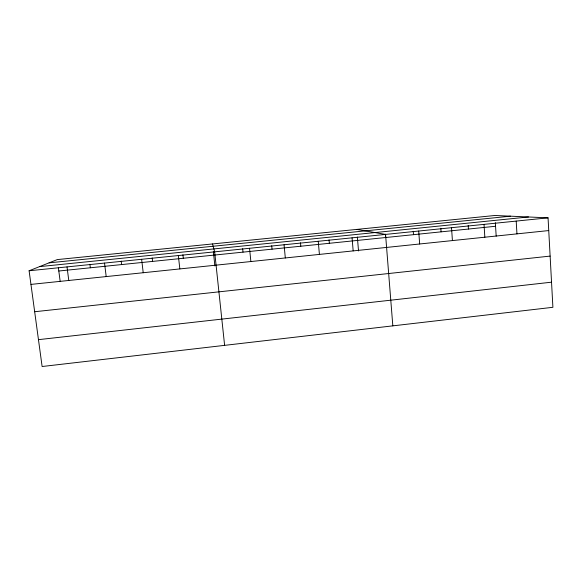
<?xml version="1.0" encoding="UTF-8"?>
<svg xmlns="http://www.w3.org/2000/svg" width="582" height="582" viewBox="0 0 582 582"><rect width="100%" height="100%" fill="white"/><g stroke="black" fill="none" stroke-linecap="round" stroke-linejoin="round"><path stroke-width="0.87" d="M29.1 270.768L57.305 259.587L494.889 215.486L548.055 217.843L552.9 307.303L42.115 366.514L29.1 270.768L548.055 217.843M38.463 339.655L551.54 282.183M34.665 311.734L550.128 256.095M30.955 284.402L548.746 230.567M39.554 266.621L528.5 216.977M58.804 271.016L495.566 226.267M49.077 262.846L510.538 216.177M356.708 229.41L385.553 234.415L392.828 325.862M212.539 243.938L214.656 251.846L224.616 345.359M58.346 267.494L60.193 281.601M67.017 266.898L68.778 280.466M89.912 264.279L90.356 267.778M104.527 263.079L106.2 276.581M121.194 261.092L121.616 264.577M141.63 259.288L143.216 272.732M152.193 257.928L152.6 261.405M182.915 254.8L183.301 258.255M178.339 255.549L179.838 268.92M213.361 251.693L214.882 265.93M249.54 248.288L250.871 261.536M242.658 248.71L243.007 252.137M271.699 245.75L272.034 249.169M284.06 244.767L285.318 257.957M300.494 242.81L300.814 246.215M318.238 241.283L319.416 254.414M329.041 239.9L329.347 243.298M357.348 237.02L358.527 250.98M352.066 237.827L353.172 250.9M385.415 234.153L385.684 237.521M418.705 231.032L419.666 243.989M413.249 231.316L413.504 234.67M440.829 228.224L441.083 231.847M451.523 227.686L452.418 240.584M468.197 225.438L468.437 229.046M484.02 224.376L484.842 237.216M495.34 222.673L496.184 236.183M516.198 221.095L516.954 233.877"/></g></svg>
